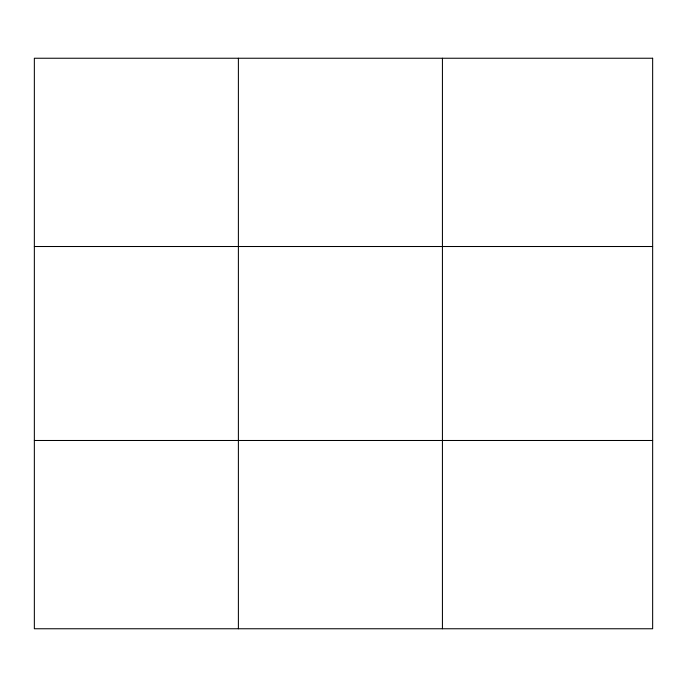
<?xml version="1.0" encoding="UTF-8"?>
<svg xmlns="http://www.w3.org/2000/svg" width="687" height="687" viewBox="0 0 687 687"><rect width="100%" height="100%" fill="white"/><g stroke="black" fill="none" stroke-linecap="round" stroke-linejoin="round"><path stroke-width="1.03" d="M238.389 58.24L238.389 628.76M442.428 58.24L442.428 628.76M34.35 246.513L652.65 246.513M34.35 440.487L652.65 440.487M652.65 58.24L652.65 628.76L34.35 628.76L34.35 58.24L652.65 58.24"/></g></svg>
